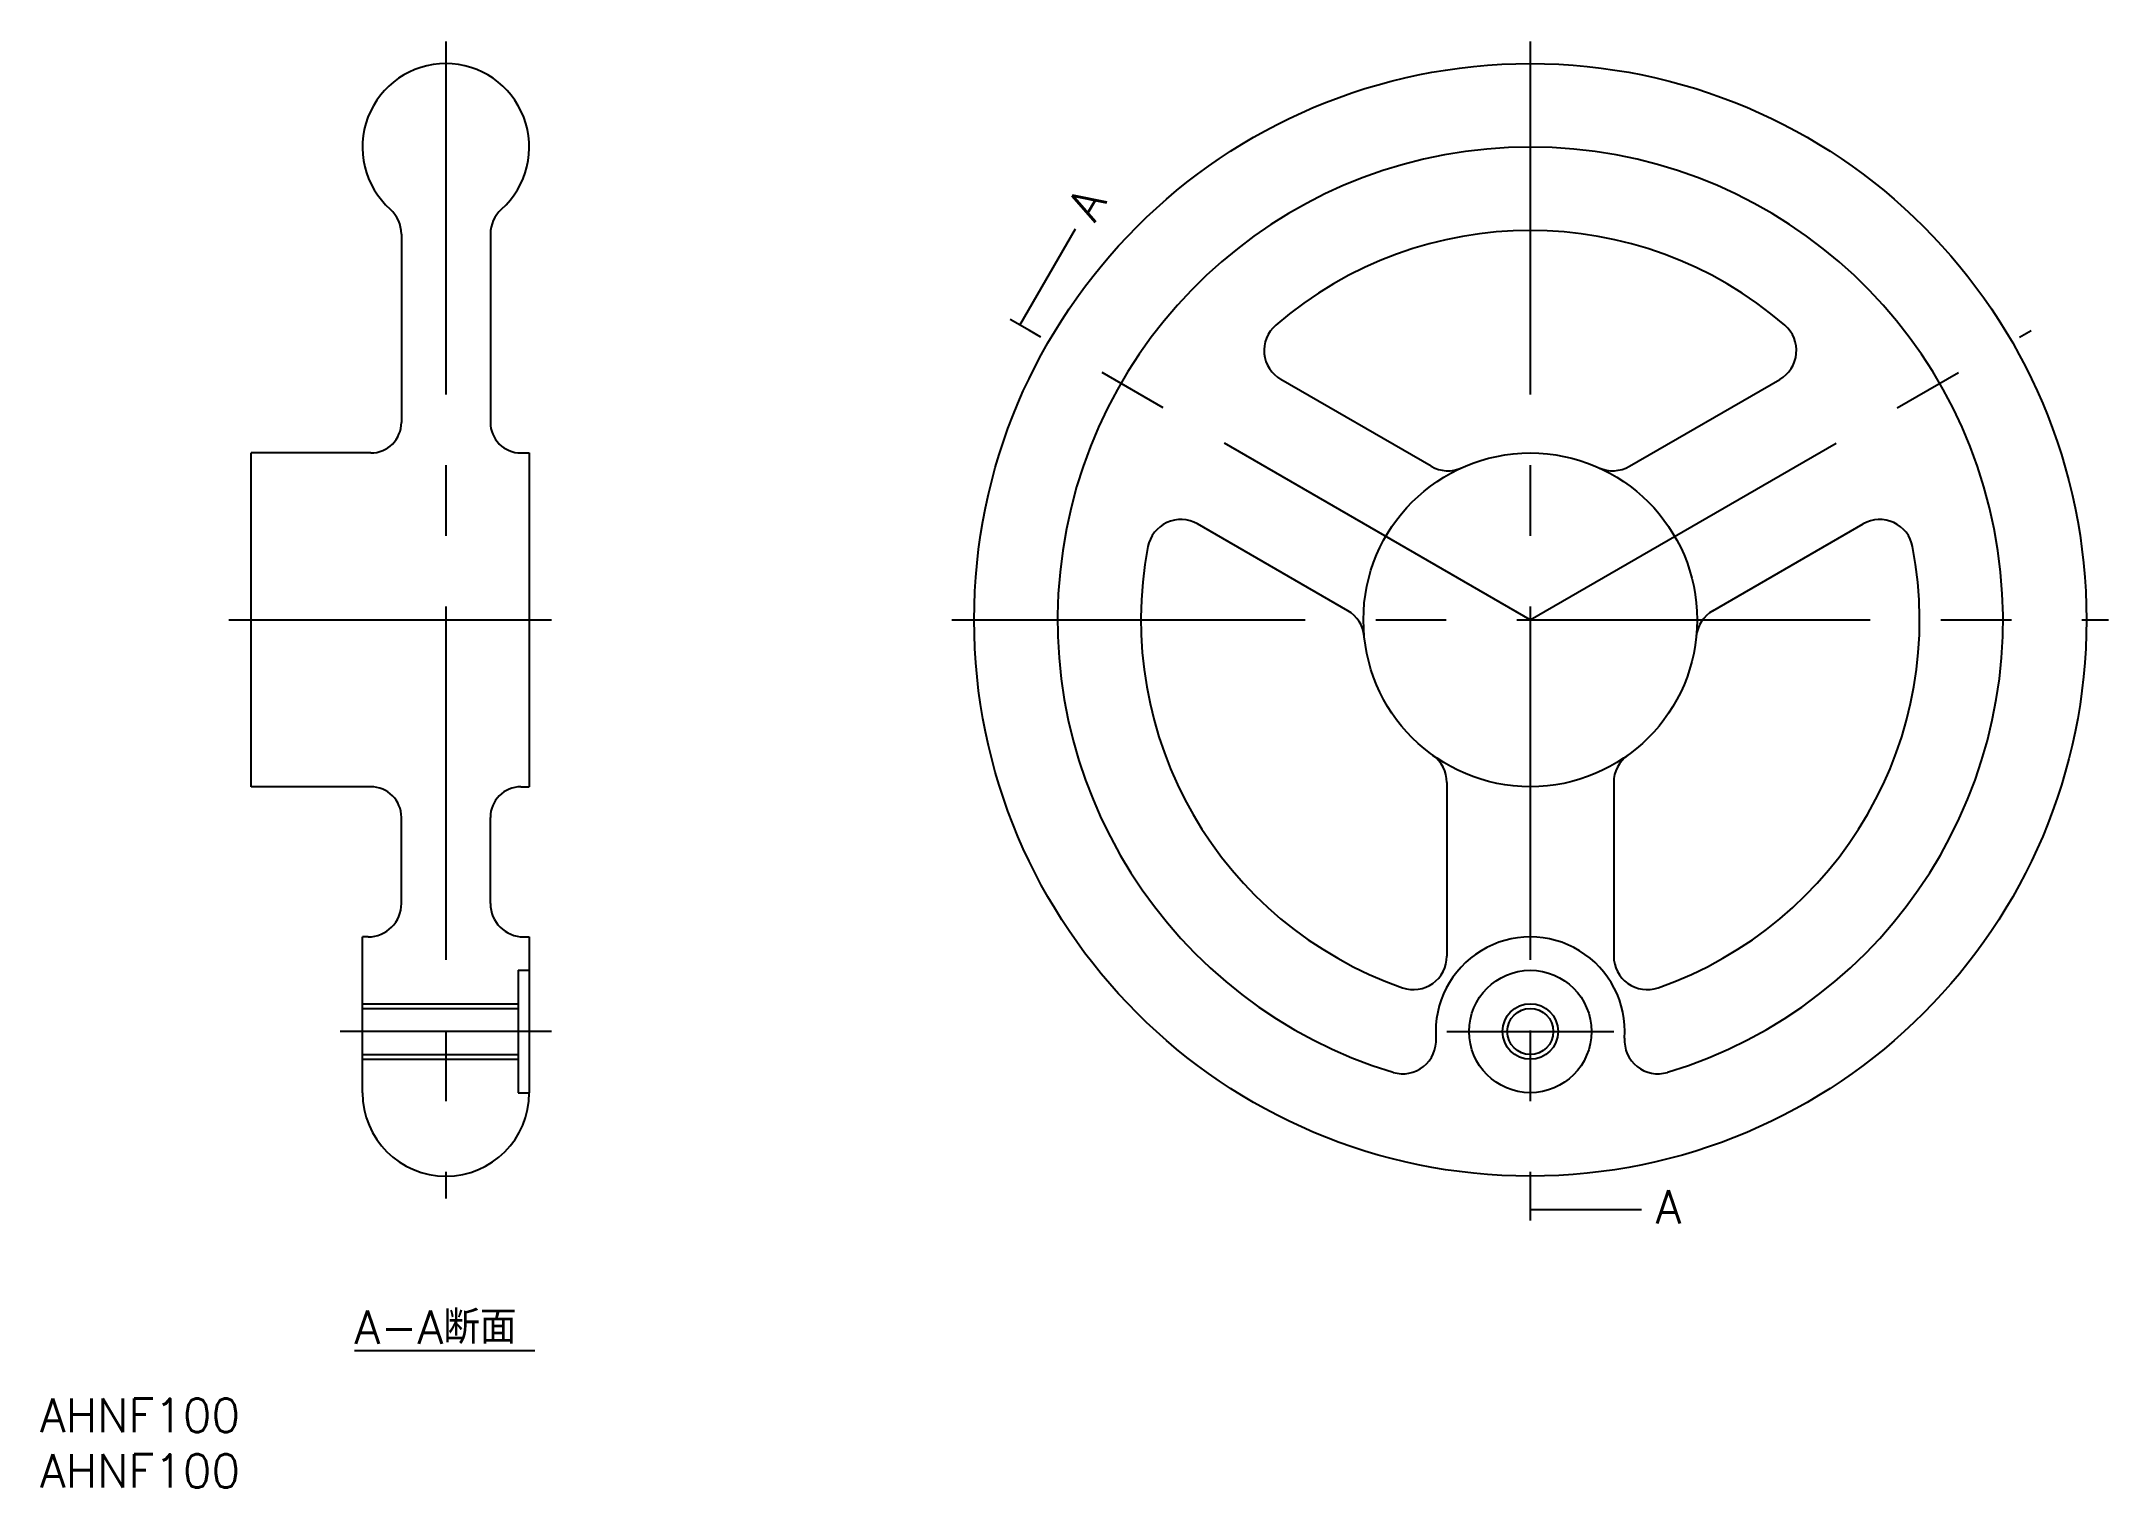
# Model space of a CAD drawing. Extents: x -134 to 52, y -78 to 52.
import ezdxf

# ---------------------------------------------------------------- set-up
doc = ezdxf.new("R2010")
doc.units = 0
doc.linetypes.add('CENTER', pattern=[50.8, 31.75, -6.35, 6.35, -6.35])
doc.layers.get('0').update_dxf_attribs({"linetype": 'CONTINUOUS'})
doc.layers.add('CENTER', color=1, linetype='CONTINUOUS')
doc.styles.get("Standard").update_dxf_attribs({"font": 'txt.shx', "height": 3, "bigfont": 'bigfont.shx'})

# ---------------------------------------------------------------- blocks, each defined once
blk = doc.blocks.new('*U2')
at = {"color": 7, "linetype": 'CONTINUOUS'}
blk.add_line((-105.71, -65.67), (-89.51, -65.67), dxfattribs=at)
at = {"color": 137, "linetype": 'CONTINUOUS'}
blk.add_text('A-A断面', height=3, dxfattribs=at).set_placement((-105.71, -65.07))

msp = doc.modelspace()

# ---------------------------------------------------------------- linework, layer by layer
at = {"color": 7, "linetype": 'CONTINUOUS'}
for p, q in [((-101.5, 34.67), (-101.5, 17.75)), ((-93.5, 34.67), (-93.5, 17.75)), ((-8.91, 13.81), (-22.43, 21.61)), ((8.91, 13.81), (22.43, 21.61)), ((-115, -15), (-115, 15)), ((-104.25, 15), (-115, 15)), ((-90.75, 15), (-90, 15)), ((-90, 15), (-90, -12.5)), ((-16.41, 0.81), (-29.93, 8.62)), ((16.41, 0.81), (29.93, 8.62)), ((-90, -12.5), (-90, -15)), ((-7.5, -14.62), (-7.5, -30.23)), ((7.5, -14.62), (7.5, -30.23)), ((-104.25, -15), (-115, -15)), ((-90.75, -15), (-90, -15)), ((-101.5, -25.5), (-101.5, -17.75)), ((-93.5, -25.5), (-93.5, -17.75)), ((-104.5, -28.5), (-105, -28.5)), ((-105, -42.5), (-105, -28.5)), ((-90.5, -28.5), (-90, -28.5)), ((-90, -28.5), (-90, -42.5)), ((-91, -31.5), (-90, -31.5)), ((-91, -31.5), (-91, -42.5)), ((-105, -34.93), (-91, -34.93)), ((-105, -39.07), (-91, -39.07)), ((-91, -42.5), (-90, -42.5))]:
    msp.add_line(p, q, dxfattribs=at)
at = {"color": 3, "linetype": 'CONTINUOUS'}
for p, q in [((-105, -34.5), (-91, -34.5)), ((-105, -39.5), (-91, -39.5))]:
    msp.add_line(p, q, dxfattribs=at)
at = {"color": 7}
for points in [[(-45.9, 26.5, 0), (-40.9, 35.16, 0)], [(0, -53, 0), (10, -53, 0)]]:
    msp.add_polyline3d(points, dxfattribs=at)
at = {"color": 7, "linetype": 'CONTINUOUS'}
for centre, radius in [((0, 0), 50), ((0, 0), 15), ((0, -37), 5.5), ((0, -37), 2.07)]:
    msp.add_circle(centre, radius, dxfattribs=at)
at = {"color": 3, "linetype": 'CONTINUOUS'}
msp.add_circle((0, -37), 2.5, dxfattribs=at)
at = {"color": 7, "linetype": 'CONTINUOUS'}
for centre, radius, start, end in [((-97.5, 42.5), 7.5, 311.8103, 228.1897), ((0, 0), 42.5, 286.8842, 253.1158), ((-104.5, 34.67), 3, 0, 48.1897), ((-90.5, 34.67), 3, 131.8103, 180), ((0, 0), 35, 49.155, 130.845), ((-20.93, 24.21), 3, 130.845, 240), ((20.93, 24.21), 3, 300, 49.155), ((-104.25, 17.75), 2.75, 270, 0), ((-90.75, 17.75), 2.75, 180, 270), ((-7.41, 16.4), 3, 240, 294.3147), ((7.41, 16.4), 3, 245.6853, 300), ((-31.43, 6.02), 3, 60, 169.155), ((31.43, 6.02), 3, 10.845, 120), ((0, 0), 35, 169.155, 250.845), ((0, 0), 35, 289.155, 10.845), ((-17.91, -1.78), 3, 5.6853, 60), ((17.91, -1.78), 3, 120, 174.3147), ((-10.5, -14.62), 3, 0, 54.3147), ((10.5, -14.62), 3, 125.6853, 180), ((-104.25, -17.75), 2.75, 0, 90), ((-90.75, -17.75), 2.75, 90, 180), ((-104.5, -25.5), 3, 270, 0), ((-90.5, -25.5), 3, 180, 270), ((0, -37), 8.5, 356.0245, 183.9755), ((-10.5, -30.23), 3, 250.845, 0), ((10.5, -30.23), 3, 180, 289.155), ((-11.47, -37.8), 3, 253.1158, 3.9755), ((11.47, -37.8), 3, 176.0245, 286.8842), ((-97.5, -42.5), 7.5, 180, 360)]:
    msp.add_arc(centre, radius, start, end, dxfattribs=at)
at = {"layer": 'CENTER', "color": 1, "linetype": 'CENTER'}
for p, q in [((-97.5, 52), (-97.5, -52)), ((0, 52), (0, -52)), ((-45.03, 26), (-46.77, 27)), ((0, 0), (-45.03, 26)), ((0, 0), (45.03, 26)), ((-117, 0), (-88, 0)), ((-52, 0), (52, 0)), ((0, 0), (-1.73, 1)), ((0, 0), (0, -2)), ((-88, -37), (-107, -37)), ((-7.5, -37), (7.5, -37)), ((0, -52), (0, -54))]:
    msp.add_line(p, q, dxfattribs=at)

# ---------------------------------------------------------------- block references
at = {"color": 7, "linetype": 'CONTINUOUS'}
msp.add_blockref('*U2', (0, 0), dxfattribs=at)

# ---------------------------------------------------------------- texts
at = {"color": 137, "linetype": 'CONTINUOUS'}
msp.add_text('A', height=3, rotation=60, dxfattribs=at).set_placement((-39.17, 35.63))
msp.add_text('A', height=3, dxfattribs=at).set_placement((11.27, -54.26))
at = {"color": 7, "linetype": 'CONTINUOUS'}
for p in [(-134, -73), (-134, -78)]:
    msp.add_text('AHNF100', height=3, dxfattribs=at).set_placement(p)

doc.saveas('drawing.dxf')
